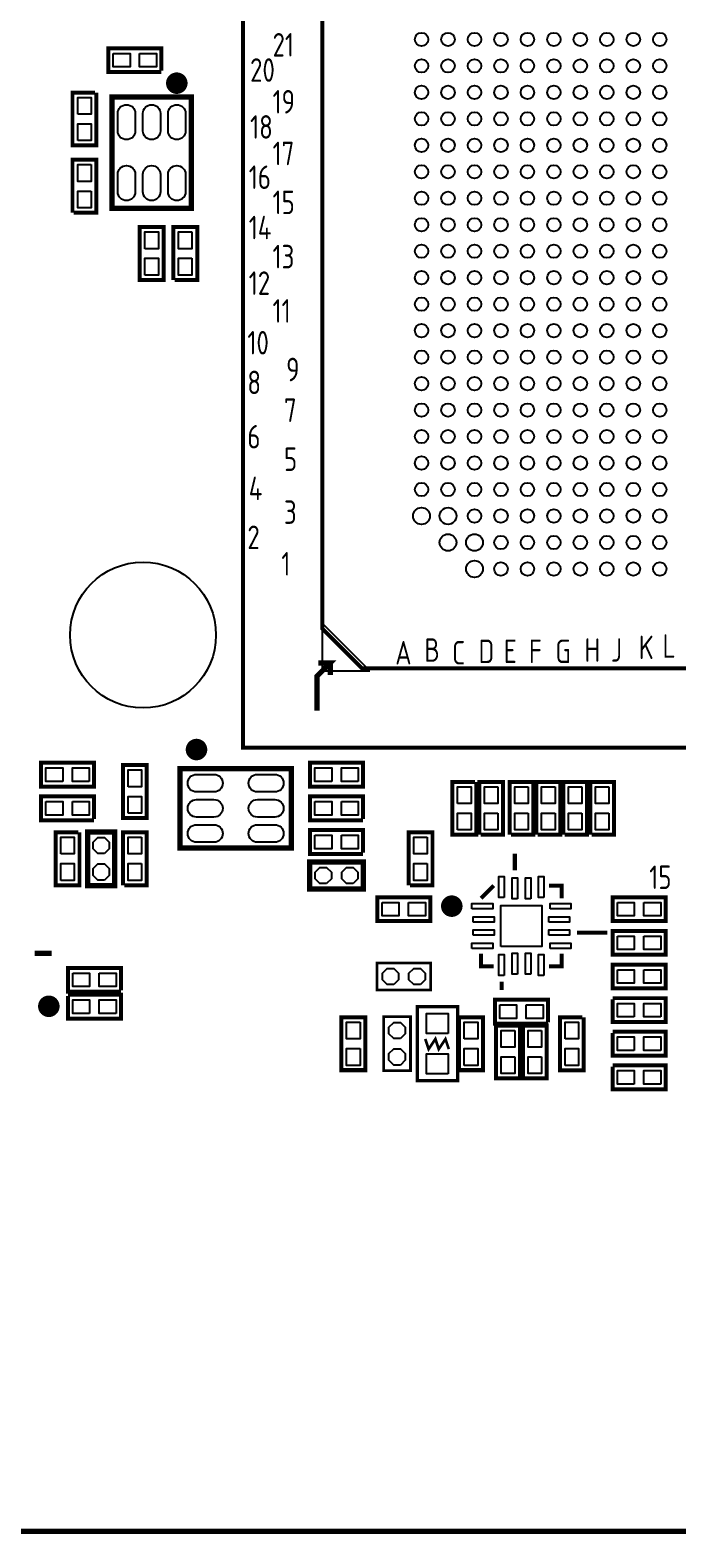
# Model space of a CAD drawing. Header units: millimetres. Extents: x -15 to 227, y -9 to 102.
# Drawn here: x 72.4 to 96.8, y -9.5 to 47.3 of the extents above; entities that cross this region are included whole.
import ezdxf

# ---------------------------------------------------------------- set-up
doc = ezdxf.new("R2010")
doc.units = ezdxf.units.MM
doc.header["$LTSCALE"] = 10
for name, color, linetype in [('BG_OUTLINE', 2, 'Continuous'), ('PG_SILKSCREEN_TOP', 3, 'Continuous'), ('PIN_TOP', 4, 'Continuous')]:
    doc.layers.add(name, color=color, linetype=linetype)
doc.styles.get("Standard").update_dxf_attribs({"font": 'isocp.shx', "width": 0.707, "bigfont": 'hztxt.shx'})

msp = doc.modelspace()

# ---------------------------------------------------------------- linework, layer by layer
at = {"layer": 'BG_OUTLINE'}
msp.add_lwpolyline([(51.099974, -9.350248), (121.299986, -9.350248), (121.799858, -8.850122), (121.799858, -1.745234, -1), (124.549916, -1.745234), (124.549916, -5.900166), (125.049788, -6.400292), (135.849868, -6.400292), (137.249916, -3.975354)], format="xyb", dxfattribs=at)
at = {"layer": 'PG_SILKSCREEN_TOP'}
for points in [[(138.900408, 20.245832, 0.150114, 0.150114, 0), (80.400652, 20.245832, 0.150114, 0.150114, 0), (80.400652, 78.745588, 0.150114, 0.150114, 0), (138.900408, 78.745588, 0.150114, 0.150114, 0)], [(135.900414, 23.245826, 0.150114, 0.150114, 0), (84.900516, 23.245826, 0.150114, 0.150114, 0), (83.400646, 24.745696, 0.150114, 0.150114, 0), (83.400646, 75.745594, 0.150114, 0.150114, 0), (135.900414, 75.745594, 0.150114, 0.150114, 0)], [(78.108302, 45.343064, 0.4064, 0.4064, 1), (77.701982, 45.34284, 0.4064, 0.4064, 1)], [(78.455266, 44.819824, 0.199898, 0.199898, 0), (78.455266, 40.61968, 0.199898, 0.199898, 0), (75.455018, 40.61968, 0.199898, 0.199898, 0), (75.455018, 44.819824, 0.199898, 0.199898, 0)], [(77.40523, 39.90975, 0.1524, 0.1524, 0), (77.40523, 37.909754, 0.1524, 0.1524, 0), (76.505054, 37.909754, 0.1524, 0.1524, 0), (76.505054, 39.90975, 0.1524, 0.1524, 0)], [(78.852522, 20.174712, 0.4064, 0.4064, 1), (78.446346, 20.174792, 0.4064, 0.4064, 1)], [(72.77989, 19.67484, 0.1524, 0.1524, 0), (74.779886, 19.67484, 0.1524, 0.1524, 0), (74.779886, 18.774664, 0.1524, 0.1524, 0), (72.77989, 18.774664, 0.1524, 0.1524, 0)], [(76.769722, 19.58975, 0.1524, 0.1524, 0), (76.769722, 17.589754, 0.1524, 0.1524, 0), (75.869546, 17.589754, 0.1524, 0.1524, 0), (75.869546, 19.58975, 0.1524, 0.1524, 0)], [(78.029562, 19.454876, 0.199898, 0.199898, 0), (82.229706, 19.454876, 0.199898, 0.199898, 0), (82.229706, 16.454628, 0.199898, 0.199898, 0), (78.029562, 16.454628, 0.199898, 0.199898, 0)], [(82.939636, 19.67484, 0.1524, 0.1524, 0), (84.939632, 19.67484, 0.1524, 0.1524, 0), (84.939632, 18.774664, 0.1524, 0.1524, 0), (82.939636, 18.774664, 0.1524, 0.1524, 0)], [(74.541888, 15.033752, 0.199898, 0.199898, 0), (74.541888, 17.065752, 0.199898, 0.199898, 0), (75.557888, 17.065752, 0.199898, 0.199898, 0), (75.557888, 15.033752, 0.199898, 0.199898, 0)], [(74.541888, 15.033752, 0.127, 0.127, 0), (74.541888, 17.065752, 0.127, 0.127, 0), (75.557888, 17.065752, 0.127, 0.127, 0), (75.557888, 15.033752, 0.127, 0.127, 0)], [(82.923634, 15.922752, 0.199898, 0.199898, 0), (84.955634, 15.922752, 0.199898, 0.199898, 0), (84.955634, 14.906752, 0.199898, 0.199898, 0), (82.923634, 14.906752, 0.199898, 0.199898, 0)], [(82.923634, 15.922752, 0.127, 0.127, 0), (84.955634, 15.922752, 0.127, 0.127, 0), (84.955634, 14.906752, 0.127, 0.127, 0), (82.923634, 14.906752, 0.127, 0.127, 0)], [(87.479632, 13.694664, 0.1524, 0.1524, 0), (85.479636, 13.694664, 0.1524, 0.1524, 0), (85.479636, 14.59484, 0.1524, 0.1524, 0), (87.479632, 14.59484, 0.1524, 0.1524, 0)], [(88.496394, 14.259814, 0.4064, 0.4064, 1), (88.089874, 14.25969, 0.4064, 0.4064, 1)], [(96.369632, 13.694664, 0.1524, 0.1524, 0), (94.369636, 13.694664, 0.1524, 0.1524, 0), (94.369636, 14.59484, 0.1524, 0.1524, 0), (96.369632, 14.59484, 0.1524, 0.1524, 0)], [(96.369632, 12.424664, 0.1524, 0.1524, 0), (94.369636, 12.424664, 0.1524, 0.1524, 0), (94.369636, 13.32484, 0.1524, 0.1524, 0), (96.369632, 13.32484, 0.1524, 0.1524, 0)], [(87.495634, 11.096752, 0.1016, 0.1016, 0), (85.463634, 11.096752, 0.1016, 0.1016, 0), (85.463634, 12.112752, 0.1016, 0.1016, 0), (87.495634, 12.112752, 0.1016, 0.1016, 0)], [(96.369886, 11.154664, 0.1524, 0.1524, 0), (94.36989, 11.154664, 0.1524, 0.1524, 0), (94.36989, 12.05484, 0.1524, 0.1524, 0), (96.369886, 12.05484, 0.1524, 0.1524, 0)], [(73.274174, 10.477754, 0.4064, 0.4064, 1), (72.867802, 10.47775, 0.4064, 0.4064, 1)], [(87.114634, 7.667752, 0.127, 0.127, 0), (88.511634, 7.667752, 0.127, 0.127, 0), (88.511634, 10.461752, 0.127, 0.127, 0), (86.987634, 10.461752, 0.127, 0.127, 0), (86.987634, 7.667752, 0.127, 0.127, 0)], [(84.124546, 8.064754, 0.1524, 0.1524, 0), (84.124546, 10.06475, 0.1524, 0.1524, 0), (85.024722, 10.06475, 0.1524, 0.1524, 0), (85.024722, 8.064754, 0.1524, 0.1524, 0)], [(85.717634, 8.048752, 0.1016, 0.1016, 0), (85.717634, 10.080752, 0.1016, 0.1016, 0), (86.733634, 10.080752, 0.1016, 0.1016, 0), (86.733634, 8.048752, 0.1016, 0.1016, 0)], [(89.469722, 10.06475, 0.1524, 0.1524, 0), (89.469722, 8.064754, 0.1524, 0.1524, 0), (88.569546, 8.064754, 0.1524, 0.1524, 0), (88.569546, 10.06475, 0.1524, 0.1524, 0)], [(89.966546, 7.75208, 0.1524, 0.1524, 0), (89.966546, 9.752076, 0.1524, 0.1524, 0), (90.866722, 9.752076, 0.1524, 0.1524, 0), (90.866722, 7.75208, 0.1524, 0.1524, 0)], [(90.982546, 7.75208, 0.1524, 0.1524, 0), (90.982546, 9.752076, 0.1524, 0.1524, 0), (91.882722, 9.752076, 0.1524, 0.1524, 0), (91.882722, 7.75208, 0.1524, 0.1524, 0)]]:
    msp.add_lwpolyline(points, format="xyseb", close=True, dxfattribs=at)
for points in [[(77.32014, 45.762164, 0.150114, 0.150114, 0), (75.320144, 45.762164, 0.150114, 0.150114, 0), (75.320144, 46.66234, 0.150114, 0.150114, 0), (77.32014, 46.66234, 0.150114, 0.150114, 0), (77.32014, 45.812202, 0.150114, 0.150114, 0)], [(74.86523, 44.98975, 0.150114, 0.150114, 0), (74.86523, 42.989754, 0.150114, 0.150114, 0), (73.965054, 42.989754, 0.150114, 0.150114, 0), (73.965054, 44.98975, 0.150114, 0.150114, 0), (74.815192, 44.98975, 0.150114, 0.150114, 0)], [(73.965054, 40.449754, 0.150114, 0.150114, 0), (73.965054, 42.44975, 0.150114, 0.150114, 0), (74.86523, 42.44975, 0.150114, 0.150114, 0), (74.86523, 40.449754, 0.150114, 0.150114, 0), (74.015092, 40.449754, 0.150114, 0.150114, 0)], [(77.775054, 37.909754, 0.150114, 0.150114, 0), (77.775054, 39.90975, 0.150114, 0.150114, 0), (78.67523, 39.90975, 0.150114, 0.150114, 0), (78.67523, 37.909754, 0.150114, 0.150114, 0), (77.825092, 37.909754, 0.150114, 0.150114, 0)], [(83.200748, 21.645626, 0.199898, 0.199898, 0), (83.200748, 22.945598, 0.199898, 0.199898, 0), (83.70062, 23.445724, 0.199898, 0.199898, 0), (83.250532, 23.445724, 0.199898, 0.199898, 0)], [(83.70062, 23.445724, 0.199898, 0.199898, 0), (83.70062, 22.995636, 0.199898, 0.199898, 0)], [(89.215722, 18.95475, 0.150114, 0.150114, 0), (89.215722, 16.954754, 0.150114, 0.150114, 0), (88.315546, 16.954754, 0.150114, 0.150114, 0), (88.315546, 18.95475, 0.150114, 0.150114, 0), (89.165684, 18.95475, 0.150114, 0.150114, 0)], [(89.331546, 16.954754, 0.150114, 0.150114, 0), (89.331546, 18.95475, 0.150114, 0.150114, 0), (90.231722, 18.95475, 0.150114, 0.150114, 0), (90.231722, 16.954754, 0.150114, 0.150114, 0), (89.381584, 16.954754, 0.150114, 0.150114, 0)], [(90.474546, 16.954754, 0.150114, 0.150114, 0), (90.474546, 18.95475, 0.150114, 0.150114, 0), (91.374722, 18.95475, 0.150114, 0.150114, 0), (91.374722, 16.954754, 0.150114, 0.150114, 0), (90.524584, 16.954754, 0.150114, 0.150114, 0)], [(91.490546, 16.954754, 0.150114, 0.150114, 0), (91.490546, 18.95475, 0.150114, 0.150114, 0), (92.390722, 18.95475, 0.150114, 0.150114, 0), (92.390722, 16.954754, 0.150114, 0.150114, 0), (91.540584, 16.954754, 0.150114, 0.150114, 0)], [(92.506546, 16.954754, 0.150114, 0.150114, 0), (92.506546, 18.95475, 0.150114, 0.150114, 0), (93.406722, 18.95475, 0.150114, 0.150114, 0), (93.406722, 16.954754, 0.150114, 0.150114, 0), (92.556584, 16.954754, 0.150114, 0.150114, 0)], [(93.522546, 16.954754, 0.150114, 0.150114, 0), (93.522546, 18.95475, 0.150114, 0.150114, 0), (94.422722, 18.95475, 0.150114, 0.150114, 0), (94.422722, 16.954754, 0.150114, 0.150114, 0), (93.572584, 16.954754, 0.150114, 0.150114, 0)], [(74.779886, 17.504664, 0.150114, 0.150114, 0), (72.77989, 17.504664, 0.150114, 0.150114, 0), (72.77989, 18.40484, 0.150114, 0.150114, 0), (74.779886, 18.40484, 0.150114, 0.150114, 0), (74.779886, 17.554702, 0.150114, 0.150114, 0)], [(84.939632, 17.504664, 0.150114, 0.150114, 0), (82.939636, 17.504664, 0.150114, 0.150114, 0), (82.939636, 18.40484, 0.150114, 0.150114, 0), (84.939632, 18.40484, 0.150114, 0.150114, 0), (84.939632, 17.554702, 0.150114, 0.150114, 0)], [(74.229976, 17.04975, 0.150114, 0.150114, 0), (74.229976, 15.049754, 0.150114, 0.150114, 0), (73.3298, 15.049754, 0.150114, 0.150114, 0), (73.3298, 17.04975, 0.150114, 0.150114, 0), (74.179938, 17.04975, 0.150114, 0.150114, 0)], [(75.8698, 15.049754, 0.150114, 0.150114, 0), (75.8698, 17.04975, 0.150114, 0.150114, 0), (76.769976, 17.04975, 0.150114, 0.150114, 0), (76.769976, 15.049754, 0.150114, 0.150114, 0), (75.919838, 15.049754, 0.150114, 0.150114, 0)], [(84.939632, 16.234664, 0.150114, 0.150114, 0), (82.939636, 16.234664, 0.150114, 0.150114, 0), (82.939636, 17.13484, 0.150114, 0.150114, 0), (84.939632, 17.13484, 0.150114, 0.150114, 0), (84.939632, 16.284702, 0.150114, 0.150114, 0)], [(86.664546, 15.049754, 0.150114, 0.150114, 0), (86.664546, 17.04975, 0.150114, 0.150114, 0), (87.564722, 17.04975, 0.150114, 0.150114, 0), (87.564722, 15.049754, 0.150114, 0.150114, 0), (86.714584, 15.049754, 0.150114, 0.150114, 0)], [(90.674698, 15.607792, 0.1524, 0.1524, 0), (90.674698, 16.242792, 0.1524, 0.1524, 0)], [(89.399618, 14.554708, 0.150114, 0.150114, 0), (89.879678, 15.034768, 0.150114, 0.150114, 0)], [(91.96959, 15.034768, 0.150114, 0.150114, 0), (92.44965, 15.034768, 0.150114, 0.150114, 0), (92.44965, 14.554708, 0.150114, 0.150114, 0)], [(93.022674, 13.259816, 0.1524, 0.1524, 0), (94.165674, 13.259816, 0.1524, 0.1524, 0)], [(72.537574, 12.47775, 0.199898, 0.199898, 0), (73.172574, 12.47775, 0.199898, 0.199898, 0)], [(89.879678, 11.984736, 0.150114, 0.150114, 0), (89.399618, 11.984736, 0.150114, 0.150114, 0), (89.399618, 12.464796, 0.150114, 0.150114, 0)], [(92.44965, 12.464796, 0.150114, 0.150114, 0), (92.44965, 11.984736, 0.150114, 0.150114, 0), (91.96959, 11.984736, 0.150114, 0.150114, 0)], [(75.795886, 11.027664, 0.150114, 0.150114, 0), (73.79589, 11.027664, 0.150114, 0.150114, 0), (73.79589, 11.92784, 0.150114, 0.150114, 0), (75.795886, 11.92784, 0.150114, 0.150114, 0), (75.795886, 11.077702, 0.150114, 0.150114, 0)], [(90.174572, 11.411712, 0.1524, 0.1524, 0), (90.174572, 11.096752, 0.1524, 0.1524, 0)], [(73.79589, 10.91184, 0.150114, 0.150114, 0), (75.795886, 10.91184, 0.150114, 0.150114, 0), (75.795886, 10.011664, 0.150114, 0.150114, 0), (73.79589, 10.011664, 0.150114, 0.150114, 0), (73.79589, 10.861802, 0.150114, 0.150114, 0)], [(91.924632, 9.82599, 0.150114, 0.150114, 0), (89.924636, 9.82599, 0.150114, 0.150114, 0), (89.924636, 10.726166, 0.150114, 0.150114, 0), (91.924632, 10.726166, 0.150114, 0.150114, 0), (91.924632, 9.876028, 0.150114, 0.150114, 0)], [(94.369636, 10.78484, 0.150114, 0.150114, 0), (96.369632, 10.78484, 0.150114, 0.150114, 0), (96.369632, 9.884664, 0.150114, 0.150114, 0), (94.369636, 9.884664, 0.150114, 0.150114, 0), (94.369636, 10.734802, 0.150114, 0.150114, 0)], [(93.279722, 10.06475, 0.150114, 0.150114, 0), (93.279722, 8.064754, 0.150114, 0.150114, 0), (92.379546, 8.064754, 0.150114, 0.150114, 0), (92.379546, 10.06475, 0.150114, 0.150114, 0), (93.229684, 10.06475, 0.150114, 0.150114, 0)], [(88.181434, 8.861552, 0.1016, 0.1016, 0), (88.054434, 9.242552, 0.1016, 0.1016, 0), (87.800434, 8.861552, 0.1016, 0.1016, 0), (87.673434, 9.242552, 0.1016, 0.1016, 0), (87.419434, 8.861552, 0.1016, 0.1016, 0), (87.292434, 9.242552, 0.1016, 0.1016, 0)], [(94.369636, 9.51484, 0.150114, 0.150114, 0), (96.369632, 9.51484, 0.150114, 0.150114, 0), (96.369632, 8.614664, 0.150114, 0.150114, 0), (94.369636, 8.614664, 0.150114, 0.150114, 0), (94.369636, 9.464802, 0.150114, 0.150114, 0)], [(94.369636, 8.24484, 0.150114, 0.150114, 0), (96.369632, 8.24484, 0.150114, 0.150114, 0), (96.369632, 7.344664, 0.150114, 0.150114, 0), (94.369636, 7.344664, 0.150114, 0.150114, 0), (94.369636, 8.194802, 0.150114, 0.150114, 0)], [(121.799858, -0.950214, 0.199898, 0.199898, 0), (121.799858, -8.850376, 0.199898, 0.199898, 0), (121.299732, -9.350248, 0.199898, 0.199898, 0), (51.09972, -9.350248, 0.199898, 0.199898, 0), (50.599848, -8.850376, 0.199898, 0.199898, 0), (50.599848, -1.900174, 0.199898, 0.199898, 1), (48.699674, -1.900174, 0.199898, 0.199898, 0), (48.699674, -8.850376, 0.199898, 0.199898, 0), (48.199802, -9.350248, 0.199898, 0.199898, 0), (37.99967, -9.350248, 0.199898, 0.199898, 0), (37.499798, -8.850376, 0.199898, 0.199898, 0), (37.499798, -0.950214, 0.199898, 0.199898, 0)]]:
    msp.add_lwpolyline(points, format="xyseb", dxfattribs=at)
msp.add_lwpolyline([(85.200744, 23.145496), (83.400646, 24.945594), (83.400646, 23.145496)], close=True, dxfattribs=at)
at = {"layer": 'PIN_TOP'}
for points in [[(75.50277, 46.466252), (76.13777, 46.466252), (76.13777, 45.958252), (75.50277, 45.958252)], [(76.502514, 46.466252), (77.137514, 46.466252), (77.137514, 45.958252), (76.502514, 45.958252)], [(74.161142, 44.172124), (74.161142, 44.807124), (74.669142, 44.807124), (74.669142, 44.172124)], [(74.161142, 43.17238), (74.161142, 43.80738), (74.669142, 43.80738), (74.669142, 43.17238)], [(74.669142, 42.267124), (74.669142, 41.632124), (74.161142, 41.632124), (74.161142, 42.267124)], [(74.669142, 41.26738), (74.669142, 40.63238), (74.161142, 40.63238), (74.161142, 41.26738)], [(76.701142, 39.092124), (76.701142, 39.727124), (77.209142, 39.727124), (77.209142, 39.092124)], [(78.479142, 39.727124), (78.479142, 39.092124), (77.971142, 39.092124), (77.971142, 39.727124)], [(76.701142, 38.09238), (76.701142, 38.72738), (77.209142, 38.72738), (77.209142, 38.09238)], [(78.479142, 38.72738), (78.479142, 38.09238), (77.971142, 38.09238), (77.971142, 38.72738)], [(73.597516, 18.970752), (72.962516, 18.970752), (72.962516, 19.478752), (73.597516, 19.478752)], [(74.59726, 18.970752), (73.96226, 18.970752), (73.96226, 19.478752), (74.59726, 19.478752)], [(76.065634, 18.772124), (76.065634, 19.407124), (76.573634, 19.407124), (76.573634, 18.772124)], [(83.757262, 18.970752), (83.122262, 18.970752), (83.122262, 19.478752), (83.757262, 19.478752)], [(84.757006, 18.970752), (84.122006, 18.970752), (84.122006, 19.478752), (84.757006, 19.478752)], [(88.511634, 18.137124), (88.511634, 18.772124), (89.019634, 18.772124), (89.019634, 18.137124)], [(90.035634, 18.772124), (90.035634, 18.137124), (89.527634, 18.137124), (89.527634, 18.772124)], [(91.178634, 18.772124), (91.178634, 18.137124), (90.670634, 18.137124), (90.670634, 18.772124)], [(92.194634, 18.772124), (92.194634, 18.137124), (91.686634, 18.137124), (91.686634, 18.772124)], [(93.210634, 18.772124), (93.210634, 18.137124), (92.702634, 18.137124), (92.702634, 18.772124)], [(94.226634, 18.772124), (94.226634, 18.137124), (93.718634, 18.137124), (93.718634, 18.772124)], [(72.962516, 18.208752), (73.597516, 18.208752), (73.597516, 17.700752), (72.962516, 17.700752)], [(73.96226, 18.208752), (74.59726, 18.208752), (74.59726, 17.700752), (73.96226, 17.700752)], [(76.065634, 17.77238), (76.065634, 18.40738), (76.573634, 18.40738), (76.573634, 17.77238)], [(83.122262, 18.208752), (83.757262, 18.208752), (83.757262, 17.700752), (83.122262, 17.700752)], [(84.122006, 18.208752), (84.757006, 18.208752), (84.757006, 17.700752), (84.122006, 17.700752)], [(88.511634, 17.13738), (88.511634, 17.77238), (89.019634, 17.77238), (89.019634, 17.13738)], [(90.035634, 17.77238), (90.035634, 17.13738), (89.527634, 17.13738), (89.527634, 17.77238)], [(91.178634, 17.77238), (91.178634, 17.13738), (90.670634, 17.13738), (90.670634, 17.77238)], [(92.194634, 17.77238), (92.194634, 17.13738), (91.686634, 17.13738), (91.686634, 17.77238)], [(93.210634, 17.77238), (93.210634, 17.13738), (92.702634, 17.13738), (92.702634, 17.77238)], [(94.226634, 17.77238), (94.226634, 17.13738), (93.718634, 17.13738), (93.718634, 17.77238)], [(73.525888, 16.232124), (73.525888, 16.867124), (74.033888, 16.867124), (74.033888, 16.232124)], [(75.176136, 16.245078), (74.92364, 16.245078), (74.745088, 16.42363), (74.745088, 16.676126), (74.92364, 16.854678), (75.176136, 16.854678), (75.354688, 16.676126), (75.354688, 16.42363)], [(76.573888, 16.867124), (76.573888, 16.232124), (76.065888, 16.232124), (76.065888, 16.867124)], [(83.122262, 16.938752), (83.757262, 16.938752), (83.757262, 16.430752), (83.122262, 16.430752)], [(84.122006, 16.938752), (84.757006, 16.938752), (84.757006, 16.430752), (84.122006, 16.430752)], [(87.368634, 16.867124), (87.368634, 16.232124), (86.860634, 16.232124), (86.860634, 16.867124)], [(73.525888, 15.23238), (73.525888, 15.86738), (74.033888, 15.86738), (74.033888, 15.23238)], [(75.176136, 15.244826), (74.92364, 15.244826), (74.745088, 15.423378), (74.745088, 15.675874), (74.92364, 15.854426), (75.176136, 15.854426), (75.354688, 15.675874), (75.354688, 15.423378)], [(76.573888, 15.86738), (76.573888, 15.23238), (76.065888, 15.23238), (76.065888, 15.86738)], [(83.565756, 15.109952), (83.31326, 15.109952), (83.134708, 15.288504), (83.134708, 15.541), (83.31326, 15.719552), (83.565756, 15.719552), (83.744308, 15.541), (83.744308, 15.288504)], [(84.566008, 15.109952), (84.313512, 15.109952), (84.13496, 15.288504), (84.13496, 15.541), (84.313512, 15.719552), (84.566008, 15.719552), (84.74456, 15.541), (84.74456, 15.288504)], [(87.368634, 15.86738), (87.368634, 15.23238), (86.860634, 15.23238), (86.860634, 15.86738)], [(90.276172, 14.59103), (90.072972, 14.59103), (90.072972, 15.37843), (90.276172, 15.37843)], [(91.776296, 14.59103), (91.573096, 14.59103), (91.573096, 15.37843), (91.776296, 15.37843)], [(90.776298, 14.540992), (90.573098, 14.540992), (90.573098, 15.328392), (90.776298, 15.328392)], [(91.27617, 14.540992), (91.07297, 14.540992), (91.07297, 15.328392), (91.27617, 15.328392)], [(85.662262, 14.398752), (86.297262, 14.398752), (86.297262, 13.890752), (85.662262, 13.890752)], [(86.662006, 14.398752), (87.297006, 14.398752), (87.297006, 13.890752), (86.662006, 13.890752)], [(89.055956, 14.158214), (89.055956, 14.361414), (89.843356, 14.361414), (89.843356, 14.158214)], [(90.149934, 12.735052), (90.149934, 14.284452), (91.699334, 14.284452), (91.699334, 12.735052)], [(92.005912, 14.158214), (92.005912, 14.361414), (92.793312, 14.361414), (92.793312, 14.158214)], [(94.552262, 14.398752), (95.187262, 14.398752), (95.187262, 13.890752), (94.552262, 13.890752)], [(95.552006, 14.398752), (96.187006, 14.398752), (96.187006, 13.890752), (95.552006, 13.890752)], [(89.105994, 13.658088), (89.105994, 13.861288), (89.893394, 13.861288), (89.893394, 13.658088)], [(91.955874, 13.658088), (91.955874, 13.861288), (92.743274, 13.861288), (92.743274, 13.658088)], [(89.105994, 13.158216), (89.105994, 13.361416), (89.893394, 13.361416), (89.893394, 13.158216)], [(91.955874, 13.158216), (91.955874, 13.361416), (92.743274, 13.361416), (92.743274, 13.158216)], [(94.552262, 13.128752), (95.187262, 13.128752), (95.187262, 12.620752), (94.552262, 12.620752)], [(95.552006, 13.128752), (96.187006, 13.128752), (96.187006, 12.620752), (95.552006, 12.620752)], [(89.055956, 12.65809), (89.055956, 12.86129), (89.843356, 12.86129), (89.843356, 12.65809)], [(92.005912, 12.65809), (92.005912, 12.86129), (92.793312, 12.86129), (92.793312, 12.65809)], [(90.276172, 11.641074), (90.072972, 11.641074), (90.072972, 12.428474), (90.276172, 12.428474)], [(90.776298, 11.691112), (90.573098, 11.691112), (90.573098, 12.478512), (90.776298, 12.478512)], [(91.27617, 11.691112), (91.07297, 11.691112), (91.07297, 12.478512), (91.27617, 12.478512)], [(91.776296, 11.641074), (91.573096, 11.641074), (91.573096, 12.428474), (91.776296, 12.428474)], [(73.978516, 11.731752), (74.613516, 11.731752), (74.613516, 11.223752), (73.978516, 11.223752)], [(74.97826, 11.731752), (75.61326, 11.731752), (75.61326, 11.223752), (74.97826, 11.223752)], [(86.105756, 11.299952), (85.85326, 11.299952), (85.674708, 11.478504), (85.674708, 11.731), (85.85326, 11.909552), (86.105756, 11.909552), (86.284308, 11.731), (86.284308, 11.478504)], [(87.106008, 11.299952), (86.853512, 11.299952), (86.67496, 11.478504), (86.67496, 11.731), (86.853512, 11.909552), (87.106008, 11.909552), (87.28456, 11.731), (87.28456, 11.478504)], [(94.552516, 11.858752), (95.187516, 11.858752), (95.187516, 11.350752), (94.552516, 11.350752)], [(95.55226, 11.858752), (96.18726, 11.858752), (96.18726, 11.350752), (95.55226, 11.350752)], [(74.613516, 10.207752), (73.978516, 10.207752), (73.978516, 10.715752), (74.613516, 10.715752)], [(75.61326, 10.207752), (74.97826, 10.207752), (74.97826, 10.715752), (75.61326, 10.715752)], [(90.107262, 10.530078), (90.742262, 10.530078), (90.742262, 10.022078), (90.107262, 10.022078)], [(91.107006, 10.530078), (91.742006, 10.530078), (91.742006, 10.022078), (91.107006, 10.022078)], [(95.187262, 10.080752), (94.552262, 10.080752), (94.552262, 10.588752), (95.187262, 10.588752)], [(96.187006, 10.080752), (95.552006, 10.080752), (95.552006, 10.588752), (96.187006, 10.588752)], [(84.828634, 9.882124), (84.828634, 9.247124), (84.320634, 9.247124), (84.320634, 9.882124)], [(86.351882, 9.260078), (86.099386, 9.260078), (85.920834, 9.43863), (85.920834, 9.691126), (86.099386, 9.869678), (86.351882, 9.869678), (86.530434, 9.691126), (86.530434, 9.43863)], [(88.156034, 9.445752), (87.343234, 9.445752), (87.343234, 10.207752), (88.156034, 10.207752)], [(88.765634, 9.247124), (88.765634, 9.882124), (89.273634, 9.882124), (89.273634, 9.247124)], [(92.575634, 9.247124), (92.575634, 9.882124), (93.083634, 9.882124), (93.083634, 9.247124)], [(90.670634, 9.56945), (90.670634, 8.93445), (90.162634, 8.93445), (90.162634, 9.56945)], [(91.686634, 9.56945), (91.686634, 8.93445), (91.178634, 8.93445), (91.178634, 9.56945)], [(95.187262, 8.810752), (94.552262, 8.810752), (94.552262, 9.318752), (95.187262, 9.318752)], [(96.187006, 8.810752), (95.552006, 8.810752), (95.552006, 9.318752), (96.187006, 9.318752)], [(84.828634, 8.88238), (84.828634, 8.24738), (84.320634, 8.24738), (84.320634, 8.88238)], [(86.351882, 8.259826), (86.099386, 8.259826), (85.920834, 8.438378), (85.920834, 8.690874), (86.099386, 8.869426), (86.351882, 8.869426), (86.530434, 8.690874), (86.530434, 8.438378)], [(88.156034, 7.921752), (87.343234, 7.921752), (87.343234, 8.683752), (88.156034, 8.683752)], [(88.765634, 8.24738), (88.765634, 8.88238), (89.273634, 8.88238), (89.273634, 8.24738)], [(90.670634, 8.569706), (90.670634, 7.934706), (90.162634, 7.934706), (90.162634, 8.569706)], [(91.686634, 8.569706), (91.686634, 7.934706), (91.178634, 7.934706), (91.178634, 8.569706)], [(92.575634, 8.24738), (92.575634, 8.88238), (93.083634, 8.88238), (93.083634, 8.24738)], [(95.187262, 7.540752), (94.552262, 7.540752), (94.552262, 8.048752), (95.187262, 8.048752)], [(96.187006, 7.540752), (95.552006, 7.540752), (95.552006, 8.048752), (96.187006, 8.048752)]]:
    msp.add_lwpolyline(points, close=True, dxfattribs=at)
for points in [[(75.674982, 43.539664), (75.674982, 44.200064, -1), (76.335382, 44.200064), (76.335382, 43.539664, -1)], [(76.624942, 43.539664), (76.624942, 44.200064, -1), (77.285342, 44.200064), (77.285342, 43.539664, -1)], [(77.574902, 43.539664), (77.574902, 44.200064, -1), (78.235302, 44.200064), (78.235302, 43.539664, -1)], [(75.674982, 41.23944), (75.674982, 41.89984, -1), (76.335382, 41.89984), (76.335382, 41.23944, -1)], [(76.624942, 41.23944), (76.624942, 41.89984, -1), (77.285342, 41.89984), (77.285342, 41.23944, -1)], [(77.574902, 41.23944), (77.574902, 41.89984, -1), (78.235302, 41.89984), (78.235302, 41.23944, -1)], [(79.309722, 18.574512), (78.649322, 18.574512, -1), (78.649322, 19.234912), (79.309722, 19.234912, -1)], [(81.609946, 18.574512), (80.949546, 18.574512, -1), (80.949546, 19.234912), (81.609946, 19.234912, -1)], [(79.309722, 17.624552), (78.649322, 17.624552, -1), (78.649322, 18.284952), (79.309722, 18.284952, -1)], [(81.609946, 17.624552), (80.949546, 17.624552, -1), (80.949546, 18.284952), (81.609946, 18.284952, -1)], [(79.309722, 16.674592), (78.649322, 16.674592, -1), (78.649322, 17.334992), (79.309722, 17.334992, -1)], [(81.609946, 16.674592), (80.949546, 16.674592, -1), (80.949546, 17.334992), (81.609946, 17.334992, -1)]]:
    msp.add_lwpolyline(points, format="xyb", close=True, dxfattribs=at)
for centre, radius in [((87.150448, 46.995588), 0.254), ((88.150446, 46.995588), 0.254), ((89.150444, 46.995588), 0.254), ((90.150442, 46.995588), 0.254), ((91.15044, 46.995588), 0.254), ((92.150438, 46.995588), 0.254), ((93.150436, 46.995588), 0.254), ((94.150434, 46.995588), 0.254), ((95.150432, 46.995588), 0.254), ((96.15043, 46.995588), 0.254), ((87.150448, 45.99559), 0.254), ((88.150446, 45.99559), 0.254), ((89.150444, 45.99559), 0.254), ((90.150442, 45.99559), 0.254), ((91.15044, 45.99559), 0.254), ((92.150438, 45.99559), 0.254), ((93.150436, 45.99559), 0.254), ((94.150434, 45.99559), 0.254), ((95.150432, 45.99559), 0.254), ((96.15043, 45.99559), 0.254), ((87.150448, 44.995592), 0.254), ((88.150446, 44.995592), 0.254), ((89.150444, 44.995592), 0.254), ((90.150442, 44.995592), 0.254), ((91.15044, 44.995592), 0.254), ((92.150438, 44.995592), 0.254), ((93.150436, 44.995592), 0.254), ((94.150434, 44.995592), 0.254), ((95.150432, 44.995592), 0.254), ((96.15043, 44.995592), 0.254), ((87.150448, 43.995594), 0.254), ((88.150446, 43.995594), 0.254), ((89.150444, 43.995594), 0.254), ((90.150442, 43.995594), 0.254), ((91.15044, 43.995594), 0.254), ((92.150438, 43.995594), 0.254), ((93.150436, 43.995594), 0.254), ((94.150434, 43.995594), 0.254), ((95.150432, 43.995594), 0.254), ((96.15043, 43.995594), 0.254), ((87.150448, 42.995596), 0.254), ((88.150446, 42.995596), 0.254), ((89.150444, 42.995596), 0.254), ((90.150442, 42.995596), 0.254), ((91.15044, 42.995596), 0.254), ((92.150438, 42.995596), 0.254), ((93.150436, 42.995596), 0.254), ((94.150434, 42.995596), 0.254), ((95.150432, 42.995596), 0.254), ((96.15043, 42.995596), 0.254), ((87.150448, 41.995598), 0.254), ((88.150446, 41.995598), 0.254), ((89.150444, 41.995598), 0.254), ((90.150442, 41.995598), 0.254), ((91.15044, 41.995598), 0.254), ((92.150438, 41.995598), 0.254), ((93.150436, 41.995598), 0.254), ((94.150434, 41.995598), 0.254), ((95.150432, 41.995598), 0.254), ((96.15043, 41.995598), 0.254), ((87.150448, 40.9956), 0.254), ((88.150446, 40.9956), 0.254), ((89.150444, 40.9956), 0.254), ((90.150442, 40.9956), 0.254), ((91.15044, 40.9956), 0.254), ((92.150438, 40.9956), 0.254), ((93.150436, 40.9956), 0.254), ((94.150434, 40.9956), 0.254), ((95.150432, 40.9956), 0.254), ((96.15043, 40.9956), 0.254), ((87.150448, 39.995602), 0.254), ((88.150446, 39.995602), 0.254), ((89.150444, 39.995602), 0.254), ((90.150442, 39.995602), 0.254), ((91.15044, 39.995602), 0.254), ((92.150438, 39.995602), 0.254), ((93.150436, 39.995602), 0.254), ((94.150434, 39.995602), 0.254), ((95.150432, 39.995602), 0.254), ((96.15043, 39.995602), 0.254), ((87.150448, 38.995604), 0.254), ((88.150446, 38.995604), 0.254), ((89.150444, 38.995604), 0.254), ((90.150442, 38.995604), 0.254), ((91.15044, 38.995604), 0.254), ((92.150438, 38.995604), 0.254), ((93.150436, 38.995604), 0.254), ((94.150434, 38.995604), 0.254), ((95.150432, 38.995604), 0.254), ((96.15043, 38.995604), 0.254), ((87.150448, 37.995606), 0.254), ((88.150446, 37.995606), 0.254), ((89.150444, 37.995606), 0.254), ((90.150442, 37.995606), 0.254), ((91.15044, 37.995606), 0.254), ((92.150438, 37.995606), 0.254), ((93.150436, 37.995606), 0.254), ((94.150434, 37.995606), 0.254), ((95.150432, 37.995606), 0.254), ((96.15043, 37.995606), 0.254), ((87.150448, 36.995608), 0.254), ((88.150446, 36.995608), 0.254), ((89.150444, 36.995608), 0.254), ((90.150442, 36.995608), 0.254), ((91.15044, 36.995608), 0.254), ((92.150438, 36.995608), 0.254), ((93.150436, 36.995608), 0.254), ((94.150434, 36.995608), 0.254), ((95.150432, 36.995608), 0.254), ((96.15043, 36.995608), 0.254), ((87.150448, 35.99561), 0.254), ((88.150446, 35.99561), 0.254), ((89.150444, 35.99561), 0.254), ((90.150442, 35.99561), 0.254), ((91.15044, 35.99561), 0.254), ((92.150438, 35.99561), 0.254), ((93.150436, 35.99561), 0.254), ((94.150434, 35.99561), 0.254), ((95.150432, 35.99561), 0.254), ((96.15043, 35.99561), 0.254), ((87.150448, 34.995612), 0.254), ((88.150446, 34.995612), 0.254), ((89.150444, 34.995612), 0.254), ((90.150442, 34.995612), 0.254), ((91.15044, 34.995612), 0.254), ((92.150438, 34.995612), 0.254), ((93.150436, 34.995612), 0.254), ((94.150434, 34.995612), 0.254), ((95.150432, 34.995612), 0.254), ((96.15043, 34.995612), 0.254), ((87.150448, 33.995614), 0.254), ((88.150446, 33.995614), 0.254), ((89.150444, 33.995614), 0.254), ((90.150442, 33.995614), 0.254), ((91.15044, 33.995614), 0.254), ((92.150438, 33.995614), 0.254), ((93.150436, 33.995614), 0.254), ((94.150434, 33.995614), 0.254), ((95.150432, 33.995614), 0.254), ((96.15043, 33.995614), 0.254), ((87.150448, 32.995616), 0.254), ((88.150446, 32.995616), 0.254), ((89.150444, 32.995616), 0.254), ((90.150442, 32.995616), 0.254), ((91.15044, 32.995616), 0.254), ((92.150438, 32.995616), 0.254), ((93.150436, 32.995616), 0.254), ((94.150434, 32.995616), 0.254), ((95.150432, 32.995616), 0.254), ((96.15043, 32.995616), 0.254), ((87.150448, 31.995618), 0.254), ((88.150446, 31.995618), 0.254), ((89.150444, 31.995618), 0.254), ((90.150442, 31.995618), 0.254), ((91.15044, 31.995618), 0.254), ((92.150438, 31.995618), 0.254), ((93.150436, 31.995618), 0.254), ((94.150434, 31.995618), 0.254), ((95.150432, 31.995618), 0.254), ((96.15043, 31.995618), 0.254), ((87.150448, 30.99562), 0.254), ((88.150446, 30.99562), 0.254), ((89.150444, 30.99562), 0.254), ((90.150442, 30.99562), 0.254), ((91.15044, 30.99562), 0.254), ((92.150438, 30.99562), 0.254), ((93.150436, 30.99562), 0.254), ((94.150434, 30.99562), 0.254), ((95.150432, 30.99562), 0.254), ((96.15043, 30.99562), 0.254), ((87.150448, 29.995622), 0.254), ((88.150446, 29.995622), 0.254), ((89.150444, 29.995622), 0.254), ((90.150442, 29.995622), 0.254), ((91.15044, 29.995622), 0.254), ((92.150438, 29.995622), 0.254), ((93.150436, 29.995622), 0.254), ((94.150434, 29.995622), 0.254), ((95.150432, 29.995622), 0.254), ((96.15043, 29.995622), 0.254), ((87.150448, 28.995624), 0.3175), ((88.150446, 28.995624), 0.3175), ((89.150444, 28.995624), 0.254), ((90.150442, 28.995624), 0.254), ((91.15044, 28.995624), 0.254), ((92.150438, 28.995624), 0.254), ((93.150436, 28.995624), 0.254), ((94.150434, 28.995624), 0.254), ((95.150432, 28.995624), 0.254), ((96.15043, 28.995624), 0.254), ((88.150446, 27.995626), 0.3175), ((89.150444, 27.995626), 0.3175), ((90.150442, 27.995626), 0.254), ((91.15044, 27.995626), 0.254), ((92.150438, 27.995626), 0.254), ((93.150436, 27.995626), 0.254), ((94.150434, 27.995626), 0.254), ((95.150432, 27.995626), 0.254), ((96.15043, 27.995626), 0.254), ((89.150444, 26.995628), 0.3175), ((76.629768, 24.500078), 2.7559), ((90.150442, 26.995628), 0.254), ((91.15044, 26.995628), 0.254), ((92.150438, 26.995628), 0.254), ((93.150436, 26.995628), 0.254), ((94.150434, 26.995628), 0.254), ((95.150432, 26.995628), 0.254), ((96.15043, 26.995628), 0.254)]:
    msp.add_circle(centre, radius, dxfattribs=at)

# ---------------------------------------------------------------- texts
at = {"layer": 'PG_SILKSCREEN_TOP', "width": 0.857143}
for s, p in [('21', (81.521808, 46.346872)), ('20', (80.673448, 45.394372)), ('19', (81.521808, 44.195492)), ('18', (80.673448, 43.245532)), ('17', (81.521808, 42.244772)), ('16', (80.622648, 41.345612)), ('15', (81.521808, 40.395652)), ('14', (80.622648, 39.445692)), ('13', (81.521808, 38.345872)), ('12', (80.622648, 37.345112)), ('11', (81.521808, 36.296092)), ('10', (80.571848, 35.094672)), ('9', (82.034888, 34.083752)), ('8', (80.571848, 33.596072)), ('7', (81.953608, 32.547052)), ('6', (80.571848, 31.546292)), ('5', (81.953608, 30.695392)), ('4', (80.622648, 29.595572)), ('3', (81.953608, 28.696412)), ('2', (80.571848, 27.746452)), ('1', (81.854548, 26.745692)), ('K', (95.357188, 23.588472)), ('L', (96.256348, 23.639272)), ('A', (86.157308, 23.387812)), ('B', (87.257128, 23.489412)), ('C', (88.306148, 23.387812)), ('D', (89.306908, 23.438612)), ('E', (90.256868, 23.438612)), ('F', (91.206828, 23.438612)), ('G', (92.207588, 23.438612)), ('H', (93.307408, 23.489412)), ('J', (94.308168, 23.489412)), ('15', (95.750888, 14.906752))]:
    msp.add_text(s, height=0.889, dxfattribs=at).set_placement(p)

doc.saveas('drawing.dxf')
